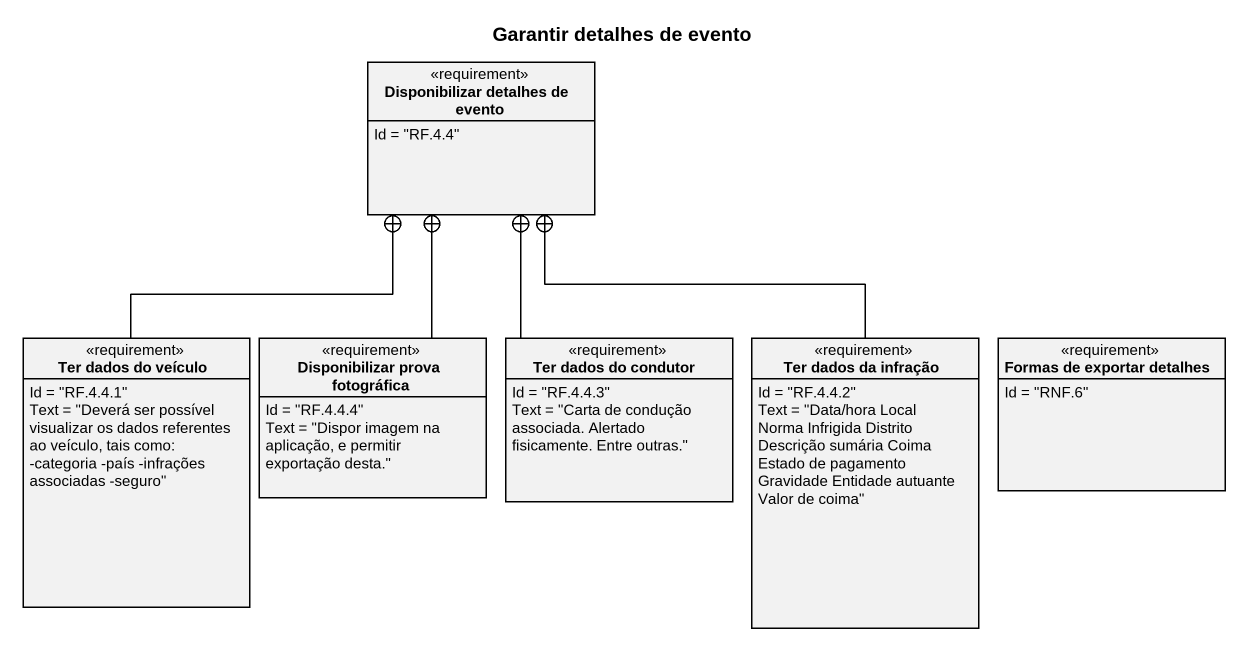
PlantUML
@startuml
title Garantir detalhes de evento
hide circle
hide empty members
class "Disponibilizar detalhes de evento" as Disponibilizar_detalhes_de <<requirement>> {
  Id = "RF.4.4"
}
class "Ter dados do veículo" as Ter_dados_do_veículo <<requirement>> {
  Id = "RF.4.4.1"
  Text = "Deverá ser possível visualizar os dados referentes ao veículo, tais como: -categoria -país -infrações associadas -seguro"
}
class "Disponibilizar prova fotográfica" as Disponibilizar_prova <<requirement>> {
  Id = "RF.4.4.4"
  Text = "Dispor imagem na aplicação, e permitir exportação desta."
}
class "Ter dados do condutor" as Ter_dados_do_condutor <<requirement>> {
  Id = "RF.4.4.3"
  Text = "Carta de condução associada. Alertado fisicamente. Entre outras."
}
class "Ter dados da infração" as Ter_dados_da_infração <<requirement>> {
  Id = "RF.4.4.2"
  Text = "Data/hora Local Norma Infrigida Distrito Descrição sumária Coima Estado de pagamento Gravidade Entidade autuante Valor de coima"
}
class "Formas de exportar detalhes" as Formas_de_exportar_detalhes <<requirement>> {
  Id = "RNF.6"
}
Ter_dados_do_veículo -up-+ Disponibilizar_detalhes_de
Disponibilizar_prova -up-+ Disponibilizar_detalhes_de
Ter_dados_do_condutor -up-+ Disponibilizar_detalhes_de
Ter_dados_da_infração -up-+ Disponibilizar_detalhes_de
@enduml
